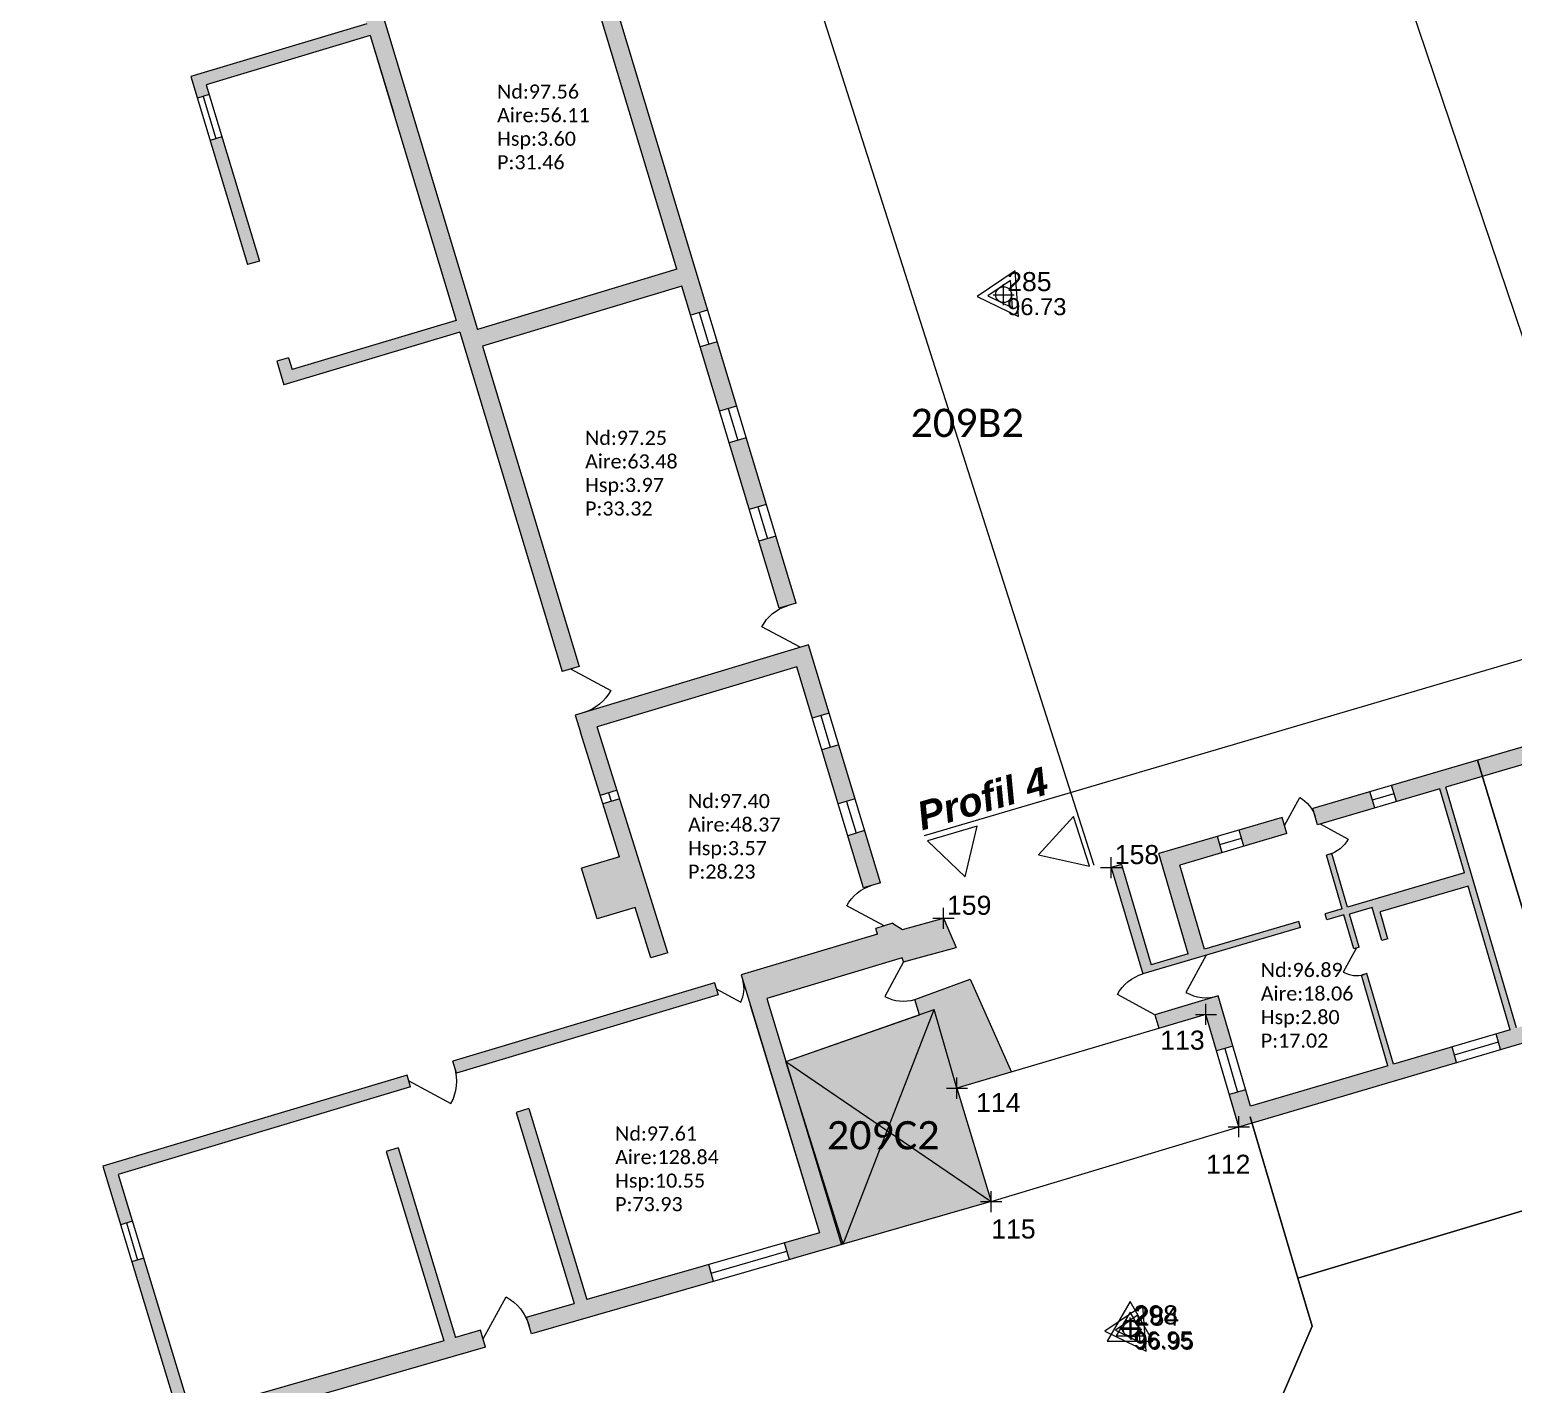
# Model space of a CAD drawing. Header units: metres. Extents: x 113120 to 240396, y 120329 to 242116.
# Drawn here: x 116987.31 to 117029.32, y 121002.14 to 121040.5 of the extents above; entities that cross this region are included whole.
import ezdxf
from ezdxf.enums import TextEntityAlignment as Align

# ---------------------------------------------------------------- set-up
doc = ezdxf.new("R2010")
doc.units = ezdxf.units.M
doc.header["$LTSCALE"] = 3
doc.header["$PDMODE"] = 2
doc.header["$PDSIZE"] = 0.3
doc.layers.get('0').update_dxf_attribs({"lineweight": 0})
for name, color, linetype, lineweight in [('Batiment', 4, 'Continuous', 0), ('Bpn_CaPa', 78, 'Continuous', 0), ('Bpt_CaNu', 7, 'Continuous', 0), ('Coupe profil', 10, 'Continuous', 0), ('Hachure batiment', 11, 'Continuous', 0), ('Inacessible', 10, 'Continuous', 0), ('Limite de propriété', 5, 'Continuous', 30), ('Légende', 255, 'Continuous', 0), ('station', 30, 'Continuous', 0), ('TopoAlt', 30, 'Continuous', 0), ('TOPOJIS', 5, 'Continuous', 0), ('TopoMat', 5, 'Continuous', 0)]:
    doc.layers.add(name, color=color, linetype=linetype, lineweight=lineweight)
doc.styles.add('Legend', font='')
doc.styles.get("Standard").update_dxf_attribs({"font": 'arial.ttf'})
doc.styles.get('Legend').set_extended_font_data('Calibri')

# ---------------------------------------------------------------- blocks, each defined once
blk = doc.blocks.new('TCPOINT')
at = {"color": 0}
blk.add_point((0, 0), dxfattribs=at)
at = {"layer": 'TopoAlt'}
blk.add_attdef('ALT', text='', height=0.3, dxfattribs=at).set_placement((0.1, -0.1), align=Align.TOP_LEFT)
at = {"layer": 'TopoMat'}
blk.add_attdef('MAT', (0.1, 0.1), '', height=0.3, dxfattribs=at)
blk = doc.blocks.new('t001')
at = {"color": 0}
blk.add_line((0, 0), (0, 0), dxfattribs=at)
for points in [[(0.65, -0.375), (0, 0.75), (-0.649, -0.375)], [(0.39, -0.225), (0, 0.45), (-0.39, -0.225)]]:
    blk.add_lwpolyline(points, close=True, dxfattribs=at)
blk.add_circle((0, 0), 0.225, dxfattribs=at)

msp = doc.modelspace()

# ---------------------------------------------------------------- hatches: boundary and pattern name
at = {"layer": 'Hachure batiment'}
h = msp.add_hatch(color=256, dxfattribs=at)
h.dxf.hatch_style = 1
h.paths.add_polyline_path([(116996.955, 121040.335), (116999.388, 121032.27), (116994.741, 121030.877), (116994.64, 121031.212), (116994.305, 121031.112), (116994.507, 121030.442), (116999.489, 121031.935), (117002.387, 121022.326), (117002.866, 121022.47), (117000.131, 121031.537), (117005.78, 121033.24), (117006.028, 121032.417), (117006.507, 121032.561), (117003.925, 121041.121), (117003.446, 121040.976), (117005.635, 121033.719), (116999.987, 121032.015), (116997.258, 121041.063), (117001.872, 121042.455), (117001.763, 121042.819), (117002.672, 121043.093), (117002.782, 121042.729), (117002.906, 121042.767), (117003.068, 121042.23), (117003.547, 121042.375), (117002.992, 121044.213), (117002.514, 121044.069), (117002.762, 121043.245), (117000.732, 121042.633), (117000.628, 121042.978), (116999.049, 121042.501), (116999.153, 121042.157), (116997.113, 121041.542), (116996.4, 121043.906), (116995.921, 121043.762), (116996.854, 121040.67), (116991.872, 121039.177), (116992.057, 121038.564), (116992.392, 121038.664), (116992.308, 121038.942)])
h = msp.add_hatch(color=256, dxfattribs=at)
h.dxf.hatch_style = 1
h.paths.add_polyline_path([(116992.753, 121037.468), (116992.418, 121037.367), (116993.479, 121033.85), (116993.814, 121033.95)])
h = msp.add_hatch(color=256, dxfattribs=at)
h.dxf.hatch_style = 1
h.paths.add_polyline_path([(117006.299, 121031.517), (117006.848, 121029.698), (117007.327, 121029.842), (117006.778, 121031.661)])
h = msp.add_hatch(color=256, dxfattribs=at)
h.dxf.hatch_style = 1
h.paths.add_polyline_path([(117007.598, 121028.942), (117008.167, 121027.056), (117007.688, 121026.912), (117007.119, 121028.798)])
h = msp.add_hatch(color=256, dxfattribs=at)
h.dxf.hatch_style = 1
h.paths.add_polyline_path([(117008.438, 121026.156), (117009.01, 121024.261), (117008.532, 121024.116), (117007.96, 121026.012)])
h = msp.add_hatch(color=256, dxfattribs=at)
h.dxf.hatch_style = 1
h.paths.add_polyline_path([(117009.031, 121022.46), (117009.47, 121021.005), (117009.949, 121021.149), (117009.365, 121023.083), (117002.759, 121021.091), (117002.904, 121020.61), (117003.464, 121018.817), (117003.943, 121018.962), (117003.382, 121020.756)])
h = msp.add_hatch(color=256, dxfattribs=at)
h.dxf.hatch_style = 1
h.paths.add_polyline_path([(117010.22, 121020.249), (117009.741, 121020.105), (117010.203, 121018.573), (117010.682, 121018.717)])
h = msp.add_hatch(color=256, dxfattribs=at)
h.dxf.hatch_style = 1
h.paths.add_polyline_path([(117025.878, 121019.102), (117029.775, 121020.247), (117029.912, 121019.787), (117027.414, 121019.053), (117029.411, 121012.229), (117030.502, 121012.55), (117030.563, 121012.566), (117030.692, 121012.124), (117028.964, 121011.618), (117028.835, 121012.06), (117029.238, 121012.179), (117028.047, 121016.248), (117025.553, 121015.515), (117025.774, 121014.757), (117025.602, 121014.706), (117025.329, 121015.637), (117024.686, 121015.449), (117024.959, 121014.518), (117024.805, 121014.472), (117024.525, 121015.432), (117024.045, 121015.291), (117023.994, 121015.464), (117024.474, 121015.605), (117024.03, 121017.121), (117024.184, 121017.166), (117024.628, 121015.65), (117027.938, 121016.622), (117027.241, 121019.002), (117026.013, 121018.642)])
h = msp.add_hatch(color=256, dxfattribs=at)
h.dxf.hatch_style = 1
h.paths.add_polyline_path([(117023.643, 121018.446), (117023.777, 121017.985), (117025.399, 121018.461), (117025.264, 121018.922)])
h = msp.add_hatch(color=256, dxfattribs=at)
h.dxf.hatch_style = 1
h.paths.add_polyline_path([(117004.017, 121018.723), (117003.539, 121018.579), (117004.009, 121017.072), (117002.936, 121016.75), (117003.383, 121015.318), (117004.456, 121015.64), (117004.9, 121014.217), (117005.379, 121014.361)])
h = msp.add_hatch(color=256, dxfattribs=at)
h.dxf.hatch_style = 1
h.paths.add_polyline_path([(117021.561, 121017.834), (117021.696, 121017.374), (117022.914, 121017.732), (117022.779, 121018.192)])
h = msp.add_hatch(color=256, dxfattribs=at)
h.dxf.hatch_style = 1
h.paths.add_polyline_path([(117010.475, 121017.673), (117010.954, 121017.817), (117011.399, 121016.342), (117010.92, 121016.197)])
h = msp.add_hatch(color=256, dxfattribs=at)
h.dxf.hatch_style = 1
h.paths.add_polyline_path([(117017.937, 121016.77), (117018.831, 121013.76), (117023.296, 121015.072), (117023.246, 121015.244), (117020.579, 121014.461), (117019.882, 121016.841), (117021.082, 121017.192), (117020.947, 121017.654), (117019.286, 121017.168), (117020.118, 121014.326), (117019.067, 121014.017), (117018.225, 121016.856)])
h = msp.add_hatch(color=256, dxfattribs=at)
h.dxf.hatch_style = 1
h.paths.add_polyline_path([(117008.822, 121005.665), (117010.341, 121006.103), (117008.182, 121013.061), (117012.021, 121014.211), (117012.053, 121014.106), (117013.55, 121014.51), (117013.185, 121015.334), (117012.027, 121015.02), (117011.745, 121015.193), (117011.267, 121015.048), (117011.315, 121014.887), (117007.456, 121013.731), (117009.673, 121006.431), (117008.684, 121006.146)])
h = msp.add_hatch(color=256, dxfattribs=at)
h.dxf.hatch_style = 1
h.paths.add_polyline_path([(117006.699, 121013.504), (116999.295, 121011.285), (116999.392, 121010.949), (117006.801, 121013.169)])
h = msp.add_hatch(color=256, dxfattribs=at)
h.dxf.hatch_style = 1
h.paths.add_polyline_path([(117013.946, 121013.614), (117015.112, 121010.981), (117013.569, 121010.523), (117014.538, 121007.311), (117010.299, 121006.091), (117008.723, 121011.279), (117012.506, 121012.603), (117012.376, 121013.035)])
h = msp.add_hatch(color=256, dxfattribs=at)
h.dxf.hatch_style = 1
h.paths.add_polyline_path([(117021.744, 121010.478), (117021.879, 121010.017), (117025.774, 121011.161), (117025.024, 121013.724), (117025.178, 121013.769), (117025.928, 121011.206), (117027.588, 121011.694), (117027.717, 121011.25), (117021.55, 121009.433), (117021.283, 121010.343)])
h = msp.add_hatch(color=256, dxfattribs=at)
h.dxf.hatch_style = 1
h.paths.add_polyline_path([(117019.174, 121012.603), (117020.966, 121013.135), (117021.382, 121011.716), (117020.921, 121011.581), (117020.619, 121012.615), (117019.288, 121012.22)])
h = msp.add_hatch(color=256, dxfattribs=at)
h.dxf.hatch_style = 1
h.paths.add_polyline_path([(116989.38, 121008.314), (116997.998, 121010.896), (116998.095, 121010.56), (116989.817, 121008.079), (116990.218, 121006.759), (116989.883, 121006.658)])
h = msp.add_hatch(color=256, dxfattribs=at)
h.dxf.hatch_style = 1
h.paths.add_polyline_path([(117001.518, 121003.563), (117006.678, 121005.048), (117006.54, 121005.529), (117003.09, 121004.536), (117001.446, 121009.946), (117001.082, 121009.837), (117002.725, 121004.43), (117001.38, 121004.043)])
h = msp.add_hatch(color=256, dxfattribs=at)
h.dxf.hatch_style = 1
h.paths.add_polyline_path([(116990.538, 121005.706), (116991.874, 121001.307), (116999.034, 121003.368), (116997.404, 121008.734), (116997.739, 121008.835), (116999.371, 121003.465), (117000.079, 121003.669), (117000.217, 121003.188), (116987.446, 120999.511), (116987.308, 120999.992), (116991.538, 121001.21), (116990.202, 121005.606)])

# ---------------------------------------------------------------- linework, layer by layer
at = {"layer": 'Batiment'}
for p, q in [((117009.01, 121024.261), (117003.925, 121041.121)), ((116997.258, 121041.063), (116999.987, 121032.015)), ((117005.635, 121033.719), (117003.446, 121040.976)), ((116996.854, 121040.67), (116991.872, 121039.177)), ((116996.955, 121040.335), (116992.308, 121038.942)), ((116996.955, 121040.335), (116999.388, 121032.27)), ((116996.955, 121040.335, 99.294), (116996.962, 121040.311, 99.294)), ((116996.955, 121040.335), (116997.618, 121038.138)), ((116996.955, 121040.335), (116997.618, 121038.138)), ((116991.872, 121039.177, -99.294), (116993.479, 121033.85, -99.294)), ((116992.392, 121038.664), (116992.056, 121038.564)), ((116992.224, 121038.614), (116992.584, 121037.417)), ((116992.308, 121038.942), (116993.814, 121033.95)), ((116992.753, 121037.468), (116992.415, 121037.366)), ((116993.814, 121033.95, -99.294), (116993.479, 121033.85, -99.294)), ((117005.635, 121033.719), (116999.987, 121032.015)), ((117005.78, 121033.24), (117000.131, 121031.537)), ((117008.532, 121024.116), (117005.78, 121033.24)), ((117006.507, 121032.561), (117006.028, 121032.417)), ((117006.267, 121032.489), (117006.539, 121031.589)), ((116999.489, 121031.935, -99.294), (116994.507, 121030.442, -99.294)), ((116999.388, 121032.27, -99.294), (116994.741, 121030.877, -99.294)), ((116999.489, 121031.935), (117002.387, 121022.326)), ((117000.131, 121031.537), (117002.866, 121022.47)), ((117006.778, 121031.661), (117006.299, 121031.517)), ((116994.64, 121031.212, -99.294), (116994.305, 121031.112, -99.294)), ((116994.305, 121031.112, -99.294), (116994.507, 121030.442, -99.294)), ((116994.64, 121031.212, -99.294), (116994.741, 121030.877, -99.294)), ((117007.327, 121029.842), (117006.848, 121029.698)), ((117007.087, 121029.77), (117007.359, 121028.87)), ((117007.598, 121028.942), (117007.119, 121028.798)), ((117008.167, 121027.056), (117007.688, 121026.912)), ((117007.928, 121026.984), (117008.199, 121026.084)), ((117008.438, 121026.156), (117007.96, 121026.012)), ((117009.01, 121024.261), (117008.532, 121024.116)), ((117009.365, 121023.083), (117002.759, 121021.091)), ((117011.399, 121016.342), (117009.365, 121023.083)), ((117002.866, 121022.47), (117002.387, 121022.326)), ((117009.031, 121022.46), (117003.382, 121020.756)), ((117010.92, 121016.197), (117009.031, 121022.46)), ((117002.759, 121021.091), (117002.904, 121020.61)), ((117009.949, 121021.149), (117009.47, 121021.005)), ((117009.709, 121021.077), (117009.981, 121020.177)), ((117004.009, 121017.072), (117002.904, 121020.61)), ((117005.379, 121014.361), (117003.382, 121020.756)), ((117031.998, 121020.9), (117023.643, 121018.446)), ((117010.22, 121020.249), (117009.741, 121020.105)), ((117032.134, 121020.439), (117027.414, 121019.053)), ((117021.55, 121009.433, 98.923), (117056.267, 121019.665, 97.849)), ((117003.943, 121018.962), (117003.464, 121018.817)), ((117003.703, 121018.89), (117003.776, 121018.65)), ((117027.241, 121019.002), (117023.777, 121017.985)), ((117025.399, 121018.461), (117025.264, 121018.922)), ((117025.332, 121018.692), (117025.946, 121018.871)), ((117026.013, 121018.642), (117025.878, 121019.102)), ((117027.938, 121016.622), (117027.241, 121019.002)), ((117029.411, 121012.229), (117027.414, 121019.053)), ((117004.017, 121018.723), (117003.539, 121018.579)), ((117010.682, 121018.717), (117010.203, 121018.573)), ((117010.443, 121018.645), (117010.714, 121017.745)), ((117023.777, 121017.985), (117023.643, 121018.446)), ((117022.779, 121018.192), (117019.287, 121017.167)), ((117022.914, 121017.732), (117022.779, 121018.192)), ((117010.954, 121017.817), (117010.475, 121017.673)), ((117022.914, 121017.732), (117019.882, 121016.841)), ((117021.081, 121017.193), (117020.947, 121017.653)), ((117021.014, 121017.423), (117021.628, 121017.603)), ((117021.695, 121017.374), (117021.561, 121017.834)), ((117020.118, 121014.326), (117019.287, 121017.167)), ((117024.184, 121017.166), (117024.03, 121017.121)), ((117024.628, 121015.65), (117024.184, 121017.166)), ((117004.009, 121017.072, -99.294), (117002.936, 121016.75, -99.294)), ((117003.383, 121015.318, -99.294), (117002.936, 121016.75, -99.294)), ((117018.225, 121016.855), (117017.937, 121016.77)), ((117017.937, 121016.77, 99.483), (117018.831, 121013.76, 33.67)), ((117018.225, 121016.856, 99.483), (117019.067, 121014.017, 37.425)), ((117020.579, 121014.461), (117019.882, 121016.841)), ((117024.474, 121015.605), (117024.03, 121017.121)), ((117011.399, 121016.342, 99.567), (117010.92, 121016.197)), ((117027.938, 121016.622), (117024.628, 121015.65)), ((117018.074, 121016.31), (117018.073, 121016.31)), ((117028.047, 121016.248), (117025.553, 121015.515)), ((117029.238, 121012.179), (117028.047, 121016.248)), ((117004.456, 121015.64, -99.294), (117003.383, 121015.318, -99.294)), ((117004.9, 121014.217), (117004.456, 121015.64)), ((117024.474, 121015.605), (117023.994, 121015.464)), ((117025.329, 121015.637), (117024.686, 121015.449)), ((117025.602, 121014.706), (117025.329, 121015.637)), ((117025.774, 121014.757), (117025.553, 121015.515)), ((117011.745, 121015.193, 99.567), (117011.267, 121015.048)), ((117011.745, 121015.193, 99.567), (117012.027, 121015.02, 99.567)), ((117012.027, 121015.02, 99.598), (117013.185, 121015.334, 99.567)), ((117013.185, 121015.334, 99.567), (117013.55, 121014.51, 99.294)), ((117023.296, 121015.072), (117018.831, 121013.76)), ((117023.246, 121015.244), (117020.579, 121014.461)), ((117023.296, 121015.072), (117023.246, 121015.244)), ((117024.045, 121015.291), (117023.994, 121015.464)), ((117024.525, 121015.432), (117024.045, 121015.291)), ((117024.805, 121014.472), (117024.525, 121015.432)), ((117024.959, 121014.518), (117024.686, 121015.449)), ((117011.316, 121014.887), (117007.456, 121013.731)), ((117011.315, 121014.887), (117011.267, 121015.048)), ((117025.774, 121014.757), (117025.602, 121014.706)), ((117028.489, 121014.741), (117028.488, 121014.741)), ((117005.379, 121014.361), (117004.9, 121014.217)), ((117012.053, 121014.106, 99.334), (117013.55, 121014.51, 99.294)), ((117020.118, 121014.326), (117019.067, 121014.017)), ((117024.959, 121014.518), (117024.805, 121014.472)), ((117012.021, 121014.211), (117008.182, 121013.061)), ((117012.053, 121014.106, 99.329), (117012.021, 121014.211, 99.329)), ((117006.699, 121013.504), (116999.295, 121011.285)), ((117006.699, 121013.504, 99.294), (117006.801, 121013.169, 99.294)), ((117007.456, 121013.731, 99.294), (117007.557, 121013.396, 99.294)), ((117007.557, 121013.396, 99.294), (117009.673, 121006.431, 99.294)), ((117012.376, 121013.035, 99.294), (117013.946, 121013.614, 99.294)), ((117013.946, 121013.614, 98.996), (117015.112, 121010.981, 98.122)), ((117025.178, 121013.769), (117025.024, 121013.724)), ((117025.774, 121011.161), (117025.024, 121013.724)), ((117025.928, 121011.206), (117025.178, 121013.769)), ((117006.801, 121013.169), (116999.392, 121010.949)), ((117008.182, 121013.061, 99.294), (117010.299, 121006.091, 99.294)), ((117012.506, 121012.603, 99.329), (117012.376, 121013.035, 99.329)), ((117020.966, 121013.135), (117019.174, 121012.603)), ((117021.879, 121010.017), (117020.966, 121013.135)), ((117007.715, 121012.878), (117009.673, 121006.431)), ((117008.723, 121011.279, 99.294), (117012.506, 121012.603, 99.329)), ((117020.619, 121012.615), (117013.569, 121010.523)), ((117019.174, 121012.603, 8.384), (117019.288, 121012.22)), ((117021.55, 121009.433), (117020.619, 121012.615)), ((117029.238, 121012.179), (117025.928, 121011.206)), ((117021.382, 121011.716), (117020.92, 121011.58)), ((117027.654, 121011.466), (117028.902, 121011.832)), ((117028.964, 121011.618), (117028.835, 121012.06)), ((116999.392, 121010.949, -1366.67), (116999.295, 121011.285, -1433.24)), ((117021.151, 121011.648), (117021.514, 121010.41)), ((117027.717, 121011.25), (117027.588, 121011.694)), ((116997.998, 121010.896), (116989.38, 121008.314)), ((116998.095, 121010.56, -1368.987), (116997.998, 121010.896, -1435.805)), ((117025.774, 121011.161), (117021.879, 121010.017)), ((116998.095, 121010.56), (116989.817, 121008.079)), ((117013.569, 121010.523), (117014.538, 121007.311)), ((117021.744, 121010.478), (117021.283, 121010.343)), ((117001.446, 121009.946, -99.294), (117001.082, 121009.837, -99.294)), ((117001.082, 121009.837), (117002.725, 121004.43)), ((117001.446, 121009.946), (117003.09, 121004.536)), ((117022.01, 121009.567), (117022.01, 121009.568)), ((116997.739, 121008.835, -99.294), (116997.404, 121008.734, -99.294)), ((116997.739, 121008.835), (116999.371, 121003.465)), ((116997.404, 121008.734), (116999.034, 121003.368)), ((116989.38, 121008.314), (116991.538, 121001.21)), ((116989.817, 121008.079), (116991.874, 121001.307)), ((117014.4, 121007.792), (117014.394, 121007.79)), ((117014.538, 121007.311), (117001.518, 121003.563)), ((116990.218, 121006.759), (116989.878, 121006.657)), ((116990.048, 121006.708), (116990.366, 121005.655)), ((117009.673, 121006.431), (117003.09, 121004.536)), ((117006.609, 121005.288, 40.446), (117008.753, 121005.906, 45.557)), ((117008.822, 121005.665, 91.115), (117008.684, 121006.146)), ((116990.538, 121005.706), (116990.193, 121005.603)), ((117006.678, 121005.048, 80.892), (117006.54, 121005.529)), ((117001.38, 121004.043), (117002.725, 121004.43)), ((117001.518, 121003.563, 95.093), (117001.38, 121004.043)), ((116999.034, 121003.368), (116991.874, 121001.307)), ((117000.079, 121003.669), (116999.371, 121003.465)), ((117000.217, 121003.188, 95.449), (117000.079, 121003.669, 0)), ((117000.217, 121003.188), (116987.446, 120999.511))]:
    msp.add_line(p, q, dxfattribs=at)
at = {"layer": 'Batiment', "flags": 128}
for points in [[(117009.126, 121023.011), (117008.042, 121023.593, -0.198912), (117008.771, 121024.189)], [(117002.626, 121022.398), (117003.763, 121021.788, -0.198912), (117002.999, 121021.163)], [(117022.847, 121017.962), (117023.278, 121018.752, -0.198912), (117023.71, 121018.216)], [(117023.854, 121018.008), (117024.644, 121017.576, -0.198912), (117024.107, 121017.144)], [(117011.506, 121015.121), (117010.448, 121015.688, -0.198912), (117011.159, 121016.27)], [(117020.629, 121014.288), (117020.052, 121013.235, 0.198912), (117020.966, 121013.135)], [(117024.882, 121014.495), (117024.508, 121013.811, 0.198912), (117025.101, 121013.746)], [(117012.053, 121014.106), (117011.525, 121013.121, 0.198912), (117012.376, 121013.035)], [(117019.174, 121012.603), (117018.113, 121013.179, -0.198912), (117018.831, 121013.76)], [(116998.047, 121010.728), (116999.239, 121010.086, 0.198912), (116999.344, 121011.117)], [(117000.148, 121003.428), (117000.803, 121004.613, -0.198912), (117001.449, 121003.803)]]:
    msp.add_lwpolyline(points, format="xyb", dxfattribs=at)
at = {"layer": 'Batiment', "elevation": 99.294, "flags": 128}
msp.add_lwpolyline([(117006.75, 121013.336), (117007.447, 121012.964, 0.198912), (117007.506, 121013.566)], format="xyb", dxfattribs=at)
at = {"layer": 'Bpn_CaPa'}
for p, q in [((117023.224, 121005.141), (117096.585, 121027.197)), ((117096.585, 121027.197), (117023.224, 121005.141)), ((117028.309, 121019.816), (117030.635, 121012.11)), ((117030.635, 121012.11), (117028.309, 121019.816)), ((117008.723, 121011.279, 99.294), (117012.92, 121012.748, 99.333)), ((117013.569, 121010.523), (117012.92, 121012.748)), ((117010.341, 121006.103), (117008.723, 121011.279, 99.294)), ((117021.868, 121009.713), (117023.224, 121005.141)), ((117023.224, 121005.141), (117021.868, 121009.713)), ((117014.538, 121007.311), (117021.55, 121009.433, 98.923)), ((117023.224, 121005.141), (117023.628, 121003.782)), ((117023.628, 121003.782), (117023.224, 121005.141)), ((117023.628, 121003.782), (117003.349, 120956.81)), ((117003.349, 120956.81), (117023.628, 121003.782))]:
    msp.add_line(p, q, dxfattribs=at)
at = {"layer": 'Coupe profil', "color": 1}
for p, q in [((117005.653, 121053.778), (117017.441, 121016.835)), ((117012.645, 121017.679), (117044.677, 121027.121))]:
    msp.add_line(p, q, dxfattribs=at)
at = {"layer": 'Coupe profil', "color": 1, "flags": 128}
msp.add_lwpolyline([(117021.146, 121056.782), (117033.017, 121021.632)], dxfattribs=at)
for points in [[(117015.882, 121017.128), (117017.32, 121016.815), (117016.872, 121018.217)], [(117013.799, 121016.511), (117014.144, 121017.943), (117012.732, 121017.526)]]:
    msp.add_lwpolyline(points, close=True, dxfattribs=at)
at = {"layer": 'Inacessible'}
for p, q in [((117010.341, 121006.103), (117012.92, 121012.748)), ((117008.723, 121011.279, 99.294), (117014.538, 121007.311))]:
    msp.add_line(p, q, dxfattribs=at)
at = {"layer": 'Limite de propriété'}
msp.add_line((117014.506, 121007.536), (117014.506, 121007.536), dxfattribs=at)

# ---------------------------------------------------------------- block references
at = {"layer": 'station', "rotation": 214.0243778545051}
for p in [(117014.89, 121032.997), (117018.503, 121003.698), (117018.503, 121003.698), (117018.503, 121003.698)]:
    msp.add_blockref('t001', p, dxfattribs=at)
at = {"layer": 'station'}
msp.add_blockref('t001', (117018.47, 121003.733), dxfattribs=at)
at = {"layer": 'TOPOJIS'}
ref = msp.add_blockref('TCPOINT', (117014.89, 121032.997, 96.728), dxfattribs=at)
ref.add_attrib('MAT', '285', (117014.99, 121033.097, 96.728), dxfattribs={"layer": 'TopoMat', "height": 0.54})
ref.add_attrib('ALT', '96.73', dxfattribs={"layer": 'TopoAlt', "height": 0.48}).set_placement((117014.99, 121032.897, 96.728), align=Align.TOP_LEFT)
ref = msp.add_blockref('TCPOINT', (117017.937, 121016.77, 99.483), dxfattribs=at)
ref.add_attrib('MAT', '158', (117018.037, 121016.87, 99.483), dxfattribs={"layer": 'TopoMat', "height": 0.54})
ref = msp.add_blockref('TCPOINT', (117013.185, 121015.334, 99.567), dxfattribs=at)
ref.add_attrib('MAT', '159', (117013.285, 121015.434, 99.567), dxfattribs={"layer": 'TopoMat', "height": 0.54})
ref = msp.add_blockref('TCPOINT', (117020.619, 121012.615, 99.057), dxfattribs=at)
ref.add_attrib('MAT', '113', (117019.325, 121011.614, 99.057), dxfattribs={"layer": 'TopoMat', "height": 0.54})
ref = msp.add_blockref('TCPOINT', (117013.569, 121010.523, 99.021), dxfattribs=at)
ref.add_attrib('MAT', '114', (117014.11, 121009.845, 99.021), dxfattribs={"layer": 'TopoMat', "height": 0.54})
ref = msp.add_blockref('TCPOINT', (117021.55, 121009.433, 98.923), dxfattribs=at)
ref.add_attrib('MAT', '112', (117020.621, 121008.099, 98.923), dxfattribs={"layer": 'TopoMat', "height": 0.54})
ref = msp.add_blockref('TCPOINT', (117014.538, 121007.311, 99.911), dxfattribs=at)
ref.add_attrib('MAT', '115', (117014.538, 121006.265), dxfattribs={"layer": 'TopoMat', "height": 0.54})
ref = msp.add_blockref('TCPOINT', (117018.47, 121003.733, 96.946), dxfattribs=at)
ref.add_attrib('MAT', '298', (117018.57, 121003.833, 96.946), dxfattribs={"layer": 'TopoMat', "height": 0.54})
ref.add_attrib('ALT', '96.95', dxfattribs={"layer": 'TopoAlt', "height": 0.48}).set_placement((117018.57, 121003.633, 96.946), align=Align.TOP_LEFT)
ref = msp.add_blockref('TCPOINT', (117018.503, 121003.698, 96.945), dxfattribs=at)
ref.add_attrib('MAT', '284', (117018.603, 121003.798, 96.945), dxfattribs={"layer": 'TopoMat', "height": 0.54})
ref.add_attrib('ALT', '96.95', dxfattribs={"layer": 'TopoAlt', "height": 0.48}).set_placement((117018.603, 121003.598, 96.945), align=Align.TOP_LEFT)

# ---------------------------------------------------------------- texts
at = {"layer": 'Bpt_CaNu', "char_height": 0.8, "attachment_point": 7, "style": 'Legend'}
for s, insert in [('209B2', (117012.254, 121028.957)), ('209C2', (117009.883, 121008.782))]:
    msp.add_mtext(s, dxfattribs=dict(at, insert=insert))
at = {"layer": 'Coupe profil', "insert": (117012.583, 121017.81), "char_height": 0.8, "width": 35.06787, "attachment_point": 7, "rotation": 16.1103}
msp.add_mtext('{\\fArial|b1|i1|c0|p34;Profil 4}', dxfattribs=at)
at = {"layer": 'Légende', "char_height": 0.4, "attachment_point": 7, "style": 'Legend'}
for s, insert in [('Nd:97.56\\PAire:56.11\\PHsp:3.60\\PP:31.46', (117000.546, 121036.543)), ('Nd:97.25\\PAire:63.48\\PHsp:3.97\\PP:33.32', (117003.038, 121026.736)), ('Nd:97.40\\PAire:48.37\\PHsp:3.57\\PP:28.23', (117005.953, 121016.451)), ('Nd:96.89\\PAire:18.06\\PHsp:2.80\\PP:17.02', (117022.174, 121011.666)), ('Nd:97.61\\PAire:128.84\\PHsp:10.55\\PP:73.93', (117003.889, 121007.034))]:
    msp.add_mtext(s, dxfattribs=dict(at, insert=insert))

doc.saveas('drawing.dxf')
